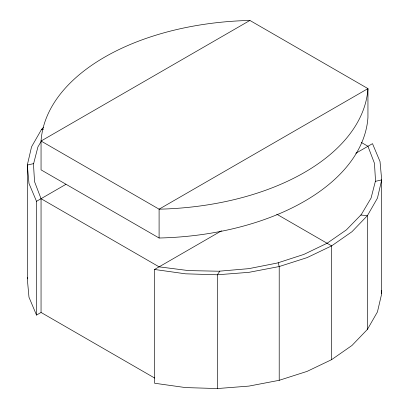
<?xml version="1.0" encoding="UTF-8"?>
<svg xmlns="http://www.w3.org/2000/svg" width="409" height="409" viewBox="0 0 409 409"><rect width="100%" height="100%" fill="white"/><g stroke="black" fill="none" stroke-linecap="round" stroke-linejoin="round"><path stroke-width="0.61" d="M154.684 378.064L41.053 312.461L36.513 315.078L28.978 297.2L27.306 278.82L27.587 277.604M355.789 153.288L372.487 143.651L380.022 161.529L381.694 179.909L381.694 293.672L377.446 311.909L367.425 329.378L351.97 345.477L331.627 359.644L307.087 371.387L279.209 380.309L248.953 386.096L217.358 388.55L185.528 387.584L154.556 383.233L154.556 269.47L221.53 230.804M43.344 127.511L41.575 129.351L31.554 146.821L27.306 165.057L27.306 278.82M41.094 141.565L37.93 146.892L33.487 164.178L34.535 181.637L41.053 198.697L41.053 312.461M219.827 271.136L217.358 274.787L217.358 388.55M249.904 20.45L41.053 141.028L41.053 169.863L159.096 238.012A217.593 125.624 0 0 0 367.947 117.434L367.947 88.605L249.904 20.45A217.593 125.624 0 0 0 41.053 141.028L159.096 209.178A217.593 125.624 0 0 0 367.947 88.605L159.096 209.178L159.096 238.012M36.513 315.078L36.513 201.315L65.915 184.341M33.625 163.631L27.306 165.057L28.978 183.436L36.513 201.315M375.375 181.335L381.694 179.909L377.446 198.145L367.425 215.615L351.97 231.714L331.627 245.881L307.087 257.624L279.209 266.545L248.953 272.333L217.358 274.787L185.528 273.82L154.556 269.47M41.575 129.351L43.374 129.505M360.84 215.042L367.425 215.615L367.425 329.378M361.326 142.45L367.947 146.269L374.465 163.329L375.513 180.793L371.07 198.074L361.27 214.602L346.443 229.832L327.082 243.258L303.831 254.434L277.45 262.992L248.82 268.652L218.892 271.218L188.646 270.61L159.096 266.847L41.053 198.697M276.786 214.219L331.627 245.881L331.627 359.644M278.217 262.747L279.209 266.545L279.209 380.309M381.408 290.502L381.694 293.672"/></g></svg>
